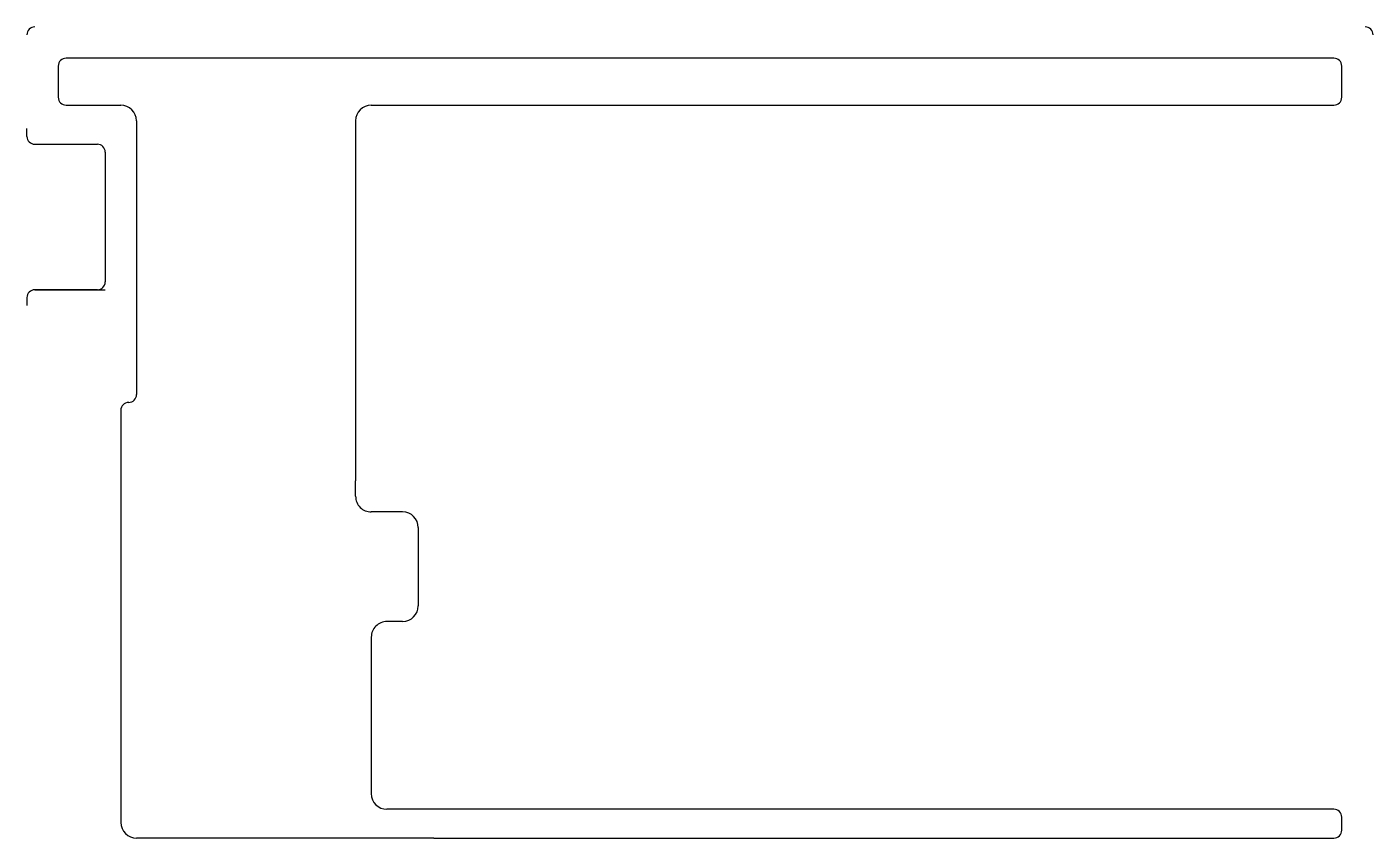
# Model space of a CAD drawing. Header units: millimetres. Extents: x -106 to -20, y 2.2 to 54.
import ezdxf

# ---------------------------------------------------------------- set-up
doc = ezdxf.new("R2010")
doc.units = ezdxf.units.MM
doc.layers.get('0').update_dxf_attribs({"linetype": 'CONTINUOUS'})

msp = doc.modelspace()

# ---------------------------------------------------------------- linework, layer by layer
for p, q in [((-20.5, 54), (-20.5, 54)), ((-20, 53.5), (-20, 53.5)), ((-22.5, 52), (-103.5, 52)), ((-104, 51.5), (-104, 49.5)), ((-22, 49.5), (-22, 51.5)), ((-103.5, 49), (-100, 49)), ((-84, 49), (-22.5, 49)), ((-106, 47), (-106, 47.5)), ((-99, 48), (-99, 30.5)), ((-85, 48), (-85, 25)), ((-105.5, 46.5), (-101.5, 46.5)), ((-101, 46), (-101, 37.7)), ((-105.5, 37.2), (-101, 37.2)), ((-101.5, 37.2), (-105.5, 37.2)), ((-106, 36.7), (-106, 36.2)), ((-100, 29.5), (-100, 3.158)), ((-85, 24), (-85, 25)), ((-82, 23), (-84, 23)), ((-81, 22), (-81, 17)), ((-82, 16), (-83, 16)), ((-84, 15), (-84, 14)), ((-84, 14), (-84, 5)), ((-81, 4), (-83, 4)), ((-80, 4), (-81, 4)), ((-22.5, 4), (-80, 4)), ((-22, 2.658), (-22, 3.5)), ((-80, 2.158), (-99, 2.158)), ((-80, 2.158), (-22.5, 2.158))]:
    msp.add_line(p, q)
for centre, radius, start, end in [((-105.5, 53.5), 0.5, 90, 180), ((-20.5, 53.5), 0.5, 0, 90), ((-103.5, 51.5), 0.5, 90, 180), ((-22.5, 51.5), 0.5, 0, 90), ((-103.5, 49.5), 0.5, 180, 270), ((-22.5, 49.5), 0.5, -90, 0), ((-100, 48), 1, 0, 90), ((-84, 48), 1, 90, 180), ((-105.5, 47), 0.5, 180, 270), ((-101.5, 46), 0.5, 0, 90), ((-105.5, 36.7), 0.5, 90, 180), ((-101.5, 37.7), 0.5, 270, 360), ((-99.5, 30.5), 0.5, -90, 0), ((-99.5, 29.5), 0.5, 90, 180), ((-84, 24), 1, 179.99999, 270), ((-82, 22), 1, 0, 90), ((-82, 17), 1, 270, 360), ((-83, 15), 1, 90, 180.00001), ((-83, 5), 1, 180, 270), ((-22.5, 3.5), 0.5, 0, 90), ((-99, 3.158), 1, 180, 270), ((-22.5, 2.658), 0.5, 270, 360)]:
    msp.add_arc(centre, radius, start, end)

doc.saveas('drawing.dxf')
